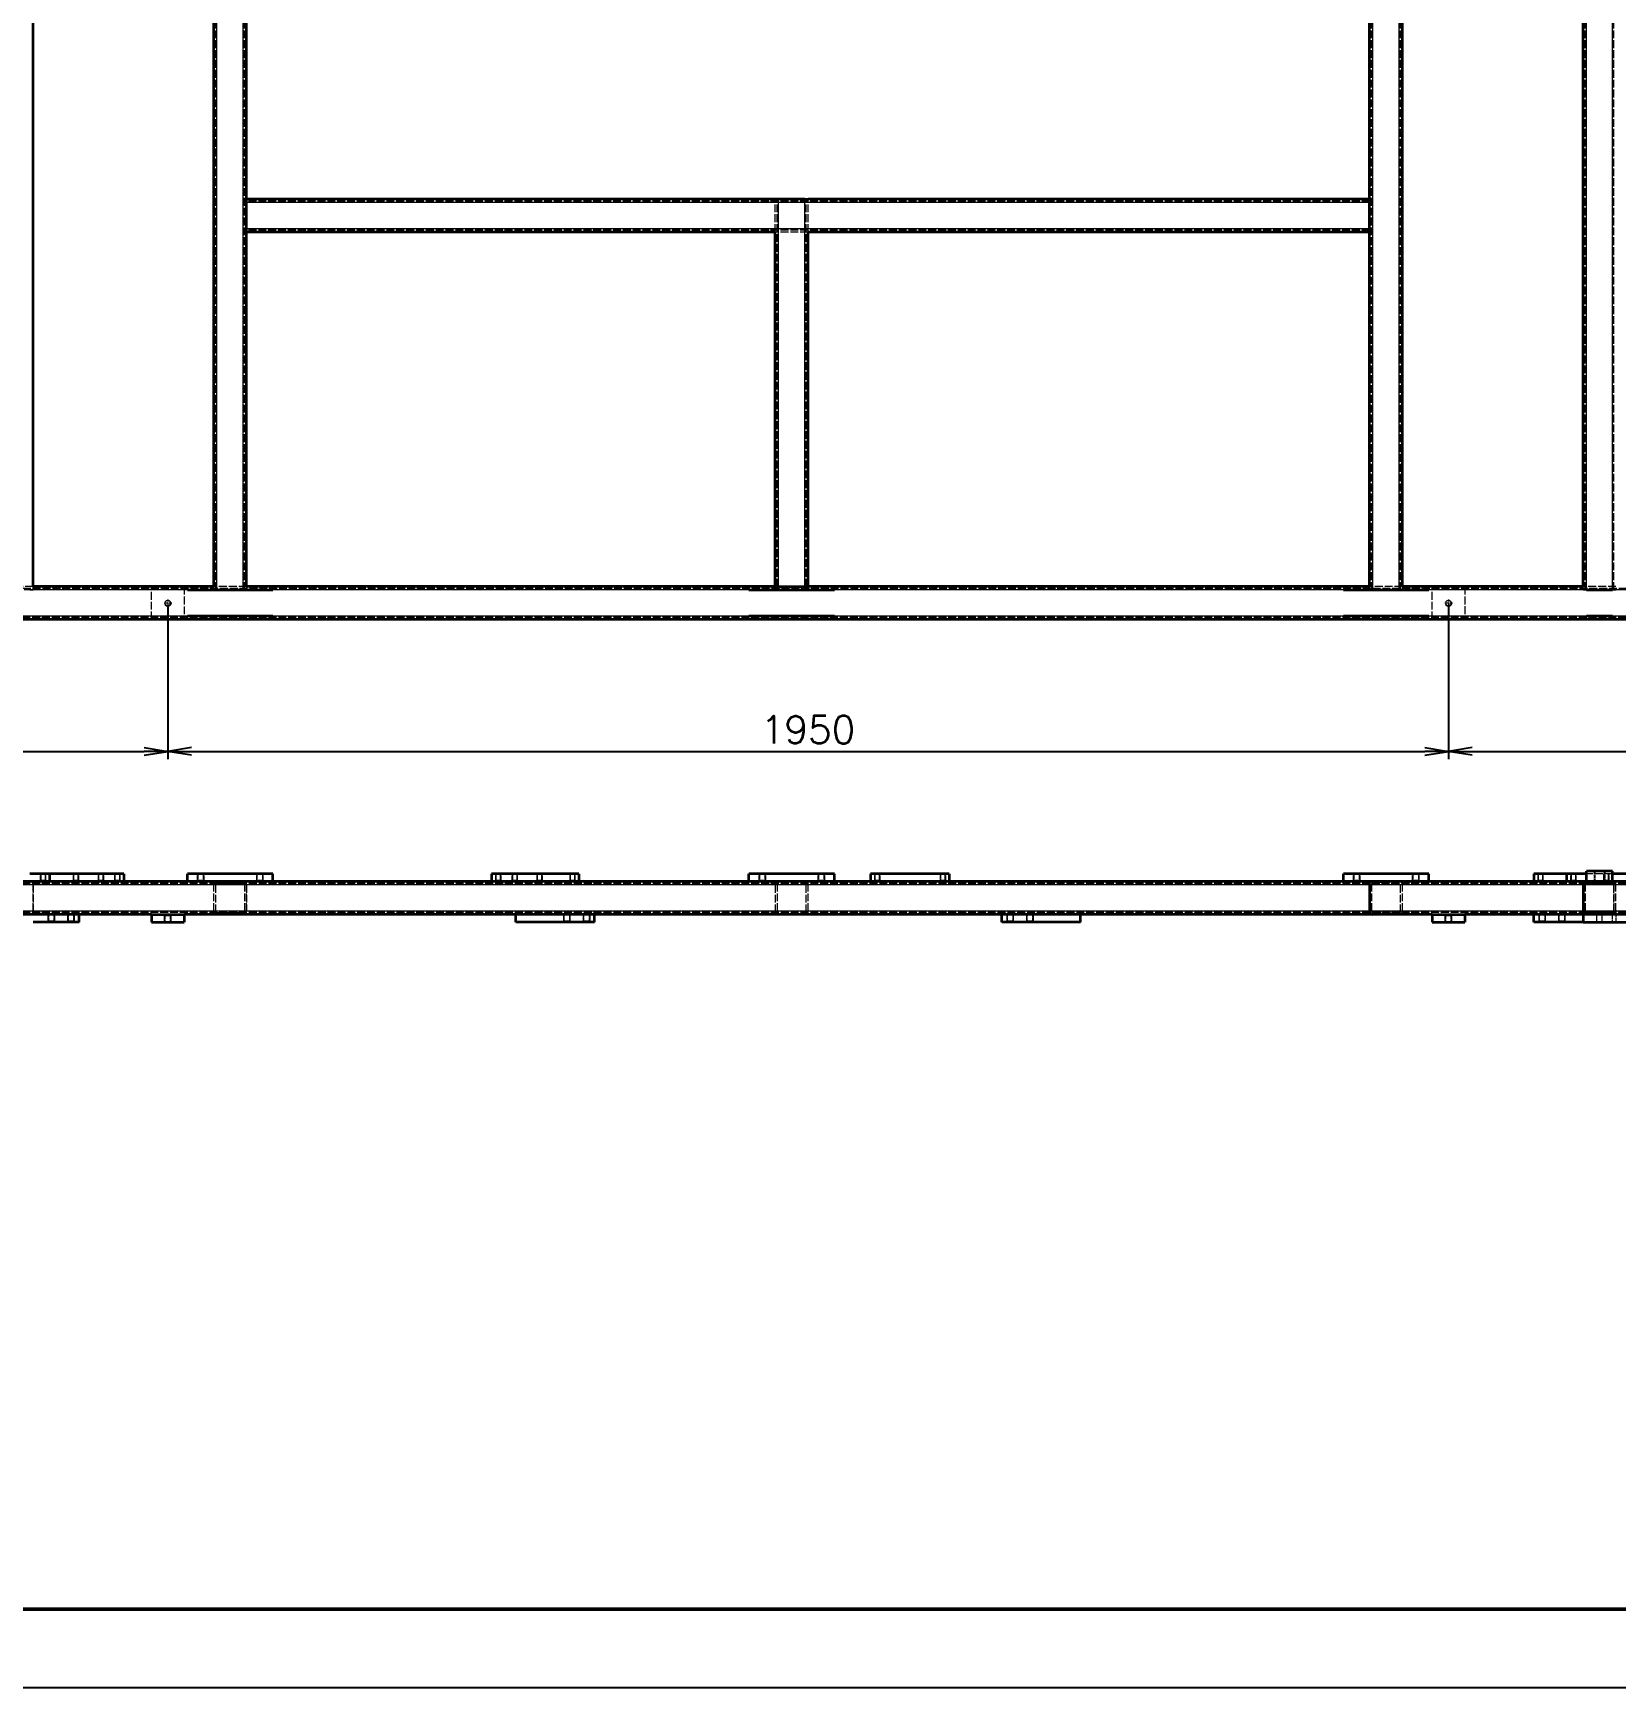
# Model space of a CAD drawing. Header units: millimetres. Extents: x -73083 to 81340, y -6859 to 6812.
# Drawn here: x -22786 to -20376, y -6850 to -4330 of the extents above; entities that cross this region are included whole.
import ezdxf

# ---------------------------------------------------------------- set-up
doc = ezdxf.new("R2010")
doc.units = ezdxf.units.MM
for name, pattern in [('AM_ISO02W050', [7.5, 6, -1.5]), ('AM_ISO08W050', [18, 12, -1.5, 3, -1.5]), ('DASHDOT', [18.5, 12, -3, 0.5, -3]), ('DASHED', [15, 12, -3]), ('DASHSPACE', [30, 12, -18])]:
    doc.linetypes.add(name, pattern=pattern)
doc.layers.add('A3', color=7, linetype='Continuous', plot=False)
for name, color, linetype, lineweight in [('AM_7', 2, 'AM_ISO08W050', 25), ('AM_HID', 1, 'AM_ISO02W050', 25), ('AM_VIS', 7, 'Continuous', 50)]:
    doc.layers.add(name, color=color, linetype=linetype, lineweight=lineweight)
doc.layers.add('word_dim', color=253, linetype='Continuous')
doc.styles.get("Standard").update_dxf_attribs({"font": 'romans.shx', "bigfont": 'bigfont.shx'})
doc.dimstyles.new('STANDARD1-12', dxfattribs={"dimscale": 12, "dimtxt": 3.5, "dimasz": 3, "dimexe": 1, "dimexo": 0, "dimgap": 1, "dimtad": 3, "dimdec": 1, "dimdsep": 46, "dimtxsty": 'Standard', "dimblk1": 'OPEN', "dimblk2": 'OPEN', "dimsah": 1, "dimcen": 0, "dimclrd": 256, "dimclre": 256, "dimclrt": 3, "dimadec": 0, "dimazin": 0, "dimtfac": 1, "dimtdec": 1, "dimtmove": 0, "dimatfit": 3, "dimldrblk": 'OPEN', "dimfxl": 0, "dimtolj": 1, "dimtzin": 0, "dimarcsym": 0})

# ---------------------------------------------------------------- blocks, each defined once
blk = doc.blocks.new('_Open')
at = {"color": 0, "lineweight": -2}
for p, q in [((-1, 0.167), (0, 0)), ((-1, -0.167), (0, 0)), ((0, 0), (-1, 0))]:
    blk.add_line(p, q, dxfattribs=at)
blk = doc.blocks.new('*D974')
at = {"layer": 'DEFPOINTS', "color": 0, "linetype": 'Continuous', "ltscale": 2}
for p in [(-23498.5, -5203.6), (-22580.9, -5203.6), (-22580.9, -5424)]:
    blk.add_point(p, dxfattribs=at)
at = {"layer": 'word_dim', "linetype": 'Continuous', "lineweight": -2, "ltscale": 2}
for p, q in [((-23498.5, -5203.6), (-23498.5, -5436)), ((-22580.9, -5203.6), (-22580.9, -5436)), ((-23462.5, -5424), (-22616.9, -5424))]:
    blk.add_line(p, q, dxfattribs=at)
at = {"layer": 'word_dim', "linetype": 'Continuous', "lineweight": -2, "ltscale": 2, "xscale": 36, "yscale": 36, "zscale": 36, "rotation": 180}
blk.add_blockref('_Open', (-23498.5, -5424), dxfattribs=at)
at = {"layer": 'word_dim', "linetype": 'Continuous', "lineweight": -2, "ltscale": 2, "xscale": 36, "yscale": 36, "zscale": 36}
blk.add_blockref('_Open', (-22580.9, -5424), dxfattribs=at)
at = {"layer": 'word_dim', "color": 3, "linetype": 'Continuous', "ltscale": 2, "insert": (-23039.7, -5391), "char_height": 42, "attachment_point": 5}
blk.add_mtext('\\A1;917.6', dxfattribs=at)
blk = doc.blocks.new('*D975')
at = {"layer": 'DEFPOINTS', "color": 0, "linetype": 'Continuous', "ltscale": 2}
for p in [(-22580.9, -5203.6), (-20631, -5203.6), (-20631, -5424)]:
    blk.add_point(p, dxfattribs=at)
at = {"layer": 'word_dim', "linetype": 'Continuous', "lineweight": -2, "ltscale": 2}
for p, q in [((-22580.9, -5203.6), (-22580.9, -5436)), ((-20631, -5203.6), (-20631, -5436)), ((-22544.9, -5424), (-20667, -5424))]:
    blk.add_line(p, q, dxfattribs=at)
at = {"layer": 'word_dim', "linetype": 'Continuous', "lineweight": -2, "ltscale": 2, "xscale": 36, "yscale": 36, "zscale": 36, "rotation": 180}
blk.add_blockref('_Open', (-22580.9, -5424), dxfattribs=at)
at = {"layer": 'word_dim', "linetype": 'Continuous', "lineweight": -2, "ltscale": 2, "xscale": 36, "yscale": 36, "zscale": 36}
blk.add_blockref('_Open', (-20631, -5424), dxfattribs=at)
at = {"layer": 'word_dim', "color": 3, "linetype": 'Continuous', "ltscale": 2, "insert": (-21606, -5391), "char_height": 42, "attachment_point": 5}
blk.add_mtext('\\A1;1950', dxfattribs=at)
blk = doc.blocks.new('*D976')
at = {"layer": 'DEFPOINTS', "color": 0, "linetype": 'Continuous', "ltscale": 2}
for p in [(-20631, -5203.6), (-19713.5, -5203.6), (-19713.5, -5424)]:
    blk.add_point(p, dxfattribs=at)
at = {"layer": 'word_dim', "linetype": 'Continuous', "lineweight": -2, "ltscale": 2}
for p, q in [((-20631, -5203.6), (-20631, -5436)), ((-19713.5, -5203.6), (-19713.5, -5436)), ((-20595, -5424), (-19749.5, -5424))]:
    blk.add_line(p, q, dxfattribs=at)
at = {"layer": 'word_dim', "linetype": 'Continuous', "lineweight": -2, "ltscale": 2, "xscale": 36, "yscale": 36, "zscale": 36, "rotation": 180}
blk.add_blockref('_Open', (-20631, -5424), dxfattribs=at)
at = {"layer": 'word_dim', "linetype": 'Continuous', "lineweight": -2, "ltscale": 2, "xscale": 36, "yscale": 36, "zscale": 36}
blk.add_blockref('_Open', (-19713.5, -5424), dxfattribs=at)
at = {"layer": 'word_dim', "color": 3, "linetype": 'Continuous', "ltscale": 2, "insert": (-20172.2, -5391), "char_height": 42, "attachment_point": 5}
blk.add_mtext('\\A1;917.5', dxfattribs=at)

msp = doc.modelspace()

# ---------------------------------------------------------------- linework, layer by layer
at = {"layer": 'A3', "linetype": 'Continuous'}
msp.add_lwpolyline([(-24632.76409, -1810.23226), (-17504.76409, -1810.23226), (-17504.76409, -6850.23226), (-24632.76409, -6850.23226)], close=True, dxfattribs=at)
at = {"layer": 'AM_7', "linetype": 'DASHDOT', "lineweight": 13, "ltscale": 0.27222}
msp.add_line((-22575.50138, -5198.17411), (-22586.39017, -5198.17411), dxfattribs=at)
at = {"layer": 'AM_7', "linetype": 'DASHDOT', "lineweight": 13, "ltscale": 0.272223}
for p, q in [((-22580.94571, -5192.72953), (-22580.94571, -5203.61845)), ((-20625.51749, -5198.16068), (-20636.40641, -5198.16068))]:
    msp.add_line(p, q, dxfattribs=at)
at = {"layer": 'AM_7', "linetype": 'DASHDOT', "lineweight": 13, "ltscale": 0.272217}
msp.add_line((-20630.96195, -5192.71635), (-20630.96195, -5203.60502), dxfattribs=at)
at = {"layer": 'AM_HID', "linetype": 'DASHED', "lineweight": 13}
for p, q in [((-20380.97123, -5178.18046), (-20380.97855, -2563.18046)), ((-20378.97098, -5178.18046), (-20378.97831, -2561.18046)), ((-22507.97147, -5178.18632), (-22507.97867, -2608.18644)), ((-22505.97172, -5178.18632), (-22505.97904, -2608.18644)), ((-22465.97172, -5178.18632), (-22465.97904, -2608.18632)), ((-22463.97147, -5178.18632), (-22463.97867, -2608.18632)), ((-20747.95524, -5178.18143), (-20747.96244, -2608.18143)), ((-20745.95585, -5178.18143), (-20745.96305, -2608.18143)), ((-20705.95585, -5178.18143), (-20705.96305, -2608.18131)), ((-20703.95524, -5178.18143), (-20703.96244, -2608.18131)), ((-20422.97098, -5178.18046), (-20422.97819, -2605.18058)), ((-20420.97123, -5178.18046), (-20420.97843, -2603.18058)), ((-20750.965, -4586.17325), (-22460.965, -4586.18241)), ((-21605.9661, -4583.17777), (-21655.9661, -4583.17814)), ((-21655.96573, -4633.17814), (-21655.9661, -4583.17814)), ((-21652.96134, -5173.17728), (-21652.9661, -4583.17802)), ((-21650.96158, -5173.17728), (-21650.96641, -4583.17802)), ((-21610.96158, -5173.17704), (-21610.96641, -4583.17789)), ((-21608.96134, -5173.17704), (-21608.9661, -4583.17777)), ((-21605.96573, -4633.17777), (-21605.9661, -4583.17777)), ((-20750.96525, -4588.17325), (-22460.96525, -4588.18253)), ((-20750.96512, -4628.17325), (-22460.96512, -4628.18253)), ((-20750.96476, -4630.17325), (-22460.96476, -4630.18241)), ((-21605.96573, -4633.17777), (-21655.96573, -4633.17814)), ((-19652.47184, -5178.16093), (-23559.46329, -5178.19291)), ((-19654.47135, -5176.16093), (-23557.46305, -5176.19291)), ((-22785.97147, -5173.18656), (-22835.97147, -5173.18705)), ((-22605.94559, -5223.17411), (-22605.94596, -5173.1851)), ((-22555.94596, -5173.18461), (-22555.94559, -5223.17386)), ((-22420.97111, -5178.18363), (-22550.97111, -5178.18461)), ((-22460.97159, -5173.18387), (-22510.97147, -5173.18436)), ((-22465.97147, -5178.18632), (-22505.97147, -5178.18632)), ((-21565.97117, -5178.17655), (-21695.97117, -5178.17777)), ((-21605.96134, -5173.17704), (-21655.96134, -5173.17728)), ((-20660.97111, -5178.16923), (-20790.97111, -5178.1702)), ((-20700.95524, -5173.16947), (-20750.95524, -5173.16996)), ((-20745.95524, -5178.18143), (-20705.95524, -5178.18143)), ((-20655.96183, -5223.16093), (-20655.96207, -5173.16093)), ((-20605.96207, -5173.16044), (-20605.96183, -5223.16044)), ((-20375.97098, -5173.16678), (-20425.97098, -5173.16727)), ((-20420.97086, -5178.18046), (-20380.97086, -5178.18046)), ((-19610.47111, -5220.16068), (-23601.46256, -5220.19315)), ((-19612.47135, -5218.16068), (-23599.4628, -5218.19315)), ((-22605.94559, -5223.17411), (-22555.94559, -5223.17386)), ((-20380.97049, -5218.16703), (-20420.97049, -5218.16727)), ((-20380.97184, -5610.32682), (-20420.98551, -5610.32657)), ((-19610.47111, -5625.33134), (-23601.46256, -5625.3079)), ((-19657.47159, -5627.33109), (-23554.46305, -5627.30826)), ((-20375.97867, -5627.32657), (-22835.97892, -5627.31217)), ((-22785.9788, -5627.31241), (-22785.97892, -5667.31241)), ((-20425.97855, -5627.32621), (-22785.9788, -5627.31241)), ((-22510.97489, -5627.31376), (-22785.97489, -5627.31205)), ((-22510.97452, -5627.31376), (-22785.97452, -5627.31205)), ((-22785.97147, -5627.31229), (-22785.97172, -5667.31229)), ((-22510.96769, -5627.31364), (-22785.96769, -5627.31205)), ((-22785.96756, -5667.31205), (-22785.96732, -5627.31205)), ((-22510.96732, -5627.31364), (-22785.96732, -5627.31205)), ((-22510.97172, -5667.314), (-22510.97147, -5627.314)), ((-22510.96756, -5667.31364), (-22510.96732, -5627.31364)), ((-22507.97172, -5669.314), (-22507.97147, -5625.314)), ((-22463.97147, -5625.31425), (-22507.97147, -5625.314)), ((-22463.97147, -5625.31425), (-22463.97172, -5669.31425)), ((-20750.9744, -5627.32401), (-22460.9744, -5627.314)), ((-20750.97403, -5627.32401), (-22460.97403, -5627.314)), ((-22460.97147, -5627.31425), (-22460.97172, -5667.31425)), ((-20750.97074, -5627.32389), (-22460.97074, -5627.31376)), ((-20750.97049, -5627.32377), (-22460.97049, -5627.31376)), ((-20750.965, -5627.32413), (-22460.965, -5627.31412)), ((-22460.965, -5667.31412), (-22460.96476, -5627.31412)), ((-20750.96476, -5627.32413), (-22460.96476, -5627.31412)), ((-21655.96134, -5627.32096), (-21655.96158, -5667.32096)), ((-21652.96134, -5625.32096), (-21652.96158, -5669.32096)), ((-21608.96158, -5669.3212), (-21608.96134, -5625.3212)), ((-21605.96158, -5667.3212), (-21605.96134, -5627.3212)), ((-20750.965, -5667.32413), (-20750.96476, -5627.32413)), ((-20747.95524, -5625.32462), (-20747.95585, -5669.32462)), ((-20747.95524, -5625.32462), (-20703.95524, -5625.32523)), ((-20731.91617, -5622.32487), (-20705.95524, -5622.32511)), ((-20703.95585, -5669.32523), (-20703.95524, -5625.32523)), ((-20700.97648, -5667.32438), (-20700.97623, -5627.32438)), ((-20425.97635, -5627.32596), (-20700.97635, -5627.32438)), ((-20425.97623, -5627.32596), (-20700.97623, -5627.32438)), ((-20700.95865, -5667.32242), (-20700.95804, -5627.32242)), ((-20425.95841, -5627.32609), (-20700.95841, -5627.32242)), ((-20425.95804, -5627.32609), (-20700.95804, -5627.32242)), ((-20700.95585, -5667.32523), (-20700.95524, -5627.32523)), ((-20425.97855, -5627.32621), (-20425.9788, -5667.32621)), ((-20425.97648, -5667.32596), (-20425.97623, -5627.32596)), ((-20425.95865, -5667.32609), (-20425.95804, -5627.32609)), ((-20422.97855, -5625.32621), (-20422.9788, -5669.32621)), ((-20422.97098, -5625.32645), (-20422.97123, -5669.32645)), ((-20422.97098, -5625.32645), (-20378.97098, -5625.3267)), ((-20378.97867, -5625.32645), (-20378.97892, -5669.32645)), ((-20378.97123, -5669.3267), (-20378.97098, -5625.3267)), ((-20375.97892, -5667.32657), (-20375.97867, -5627.32657)), ((-19610.47135, -5669.33134), (-23601.4628, -5669.3079)), ((-19657.47184, -5667.33109), (-23554.46329, -5667.30826)), ((-20375.97892, -5667.32657), (-22835.97916, -5667.31217)), ((-20425.9788, -5667.32621), (-22785.97892, -5667.31241)), ((-22510.97513, -5667.31376), (-22785.97513, -5667.31205)), ((-22510.97477, -5667.31376), (-22785.97477, -5667.31205)), ((-22510.96793, -5667.31364), (-22785.96793, -5667.31205)), ((-22510.96756, -5667.31364), (-22785.96756, -5667.31205)), ((-22507.97172, -5669.314), (-22463.97172, -5669.31425)), ((-20750.97465, -5667.32401), (-22460.97465, -5667.314)), ((-20750.97428, -5667.32401), (-22460.97428, -5667.314)), ((-20750.97098, -5667.32389), (-22460.97098, -5667.31376)), ((-20750.97074, -5667.32377), (-22460.97074, -5667.31376)), ((-20750.96525, -5667.32413), (-22460.96525, -5667.31412)), ((-20750.965, -5667.32413), (-22460.965, -5667.31412)), ((-20703.95585, -5669.32523), (-20747.95585, -5669.32462)), ((-20425.9766, -5667.32596), (-20700.9766, -5667.32438)), ((-20425.97648, -5667.32596), (-20700.97648, -5667.32438)), ((-20425.9589, -5667.32609), (-20700.9589, -5667.32242)), ((-20425.95865, -5667.32609), (-20700.95865, -5667.32242)), ((-20378.97123, -5669.3267), (-20422.97123, -5669.32645)), ((-22555.94559, -5672.31412), (-22605.94559, -5672.31376)), ((-22505.97172, -5672.314), (-22465.97172, -5672.31425)), ((-20605.96183, -5672.32548), (-20655.96183, -5672.32523)), ((-20381.01175, -5672.31595), (-20501.01175, -5672.3162)), ((-20381.01175, -5684.31595), (-20426.00516, -5684.31608))]:
    msp.add_line(p, q, dxfattribs=at)
at = {"layer": 'AM_HID', "linetype": 'DASHED', "lineweight": 13, "ltscale": 0.125}
for p, q in [((-22790.97147, -5178.18729), (-22785.97147, -5178.18729)), ((-22510.97147, -5178.18656), (-22505.97147, -5178.18632)), ((-22465.97147, -5178.18632), (-22460.97147, -5178.18632)), ((-20750.95524, -5178.18143), (-20745.95524, -5178.18143)), ((-20705.95524, -5178.18143), (-20700.95524, -5178.18143)), ((-22785.96744, -5627.31205), (-22785.96732, -5622.31205)), ((-22460.96476, -5627.31412), (-22460.96476, -5622.31412)), ((-20750.96476, -5627.32413), (-20750.96476, -5622.32413)), ((-20700.97623, -5627.32438), (-20700.97623, -5622.32438)), ((-20425.97623, -5627.32596), (-20425.97623, -5622.32596)), ((-20425.95817, -5627.32609), (-20425.95804, -5622.32609)), ((-22785.96769, -5672.31205), (-22785.96769, -5667.31205)), ((-22510.96769, -5672.31364), (-22510.96769, -5667.31364)), ((-22460.96512, -5672.31412), (-22460.965, -5667.31412)), ((-20750.96512, -5672.32413), (-20750.965, -5667.32413)), ((-20700.97648, -5672.32438), (-20700.97648, -5667.32438)), ((-20700.95865, -5672.32242), (-20700.95865, -5667.32242)), ((-20425.97648, -5672.32596), (-20425.97648, -5667.32596)), ((-20425.95865, -5672.32609), (-20425.95865, -5667.32609))]:
    msp.add_line(p, q, dxfattribs=at)
at = {"layer": 'AM_HID', "linetype": 'DASHED', "lineweight": 13, "ltscale": 0.125018}
msp.add_line((-22785.97147, -5178.18729), (-22785.97147, -5173.18656), dxfattribs=at)
at = {"layer": 'AM_HID', "linetype": 'DASHED', "lineweight": 13, "ltscale": 0.125055}
msp.add_line((-22510.97147, -5178.18656), (-22510.97147, -5173.18436), dxfattribs=at)
at = {"layer": 'AM_HID', "linetype": 'DASHED', "lineweight": 13, "ltscale": 0.000408936}
for p, q in [((-22505.97147, -5178.18632), (-22505.97147, -5178.16996)), ((-22465.97147, -5178.18632), (-22465.97147, -5178.16996)), ((-20745.95524, -5178.18143), (-20745.95524, -5178.16508))]:
    msp.add_line(p, q, dxfattribs=at)
at = {"layer": 'AM_HID', "linetype": 'DASHED', "lineweight": 13, "ltscale": 0.125061}
msp.add_line((-22460.97147, -5178.18632), (-22460.97147, -5173.18387), dxfattribs=at)
at = {"layer": 'AM_HID', "linetype": 'DASHED', "lineweight": 13, "ltscale": 0.125287}
msp.add_line((-20750.95524, -5178.18143), (-20750.95524, -5173.16996), dxfattribs=at)
at = {"layer": 'AM_HID', "linetype": 'DASHED', "lineweight": 13, "ltscale": 0.000415039}
msp.add_line((-20705.95524, -5178.18143), (-20705.95524, -5178.16483), dxfattribs=at)
at = {"layer": 'AM_HID', "linetype": 'DASHED', "lineweight": 13, "ltscale": 0.125299}
msp.add_line((-20700.95524, -5178.18143), (-20700.95524, -5173.16947), dxfattribs=at)
at = {"layer": 'AM_HID', "linetype": 'DASHED', "lineweight": 13, "ltscale": 0.12533}
msp.add_line((-20425.97098, -5178.18046), (-20425.97098, -5173.16727), dxfattribs=at)
at = {"layer": 'AM_HID', "linetype": 'DASHED', "lineweight": 13, "ltscale": 0.125003}
msp.add_line((-20425.97098, -5178.18046), (-20420.97086, -5178.18046), dxfattribs=at)
at = {"layer": 'AM_HID', "linetype": 'DASHED', "lineweight": 13, "ltscale": 0.000335693}
msp.add_line((-20380.97086, -5178.18046), (-20380.97086, -5178.16703), dxfattribs=at)
at = {"layer": 'AM_HID', "linetype": 'DASHED', "lineweight": 13, "ltscale": 0.124997}
for p, q in [((-20380.97086, -5178.18046), (-20375.97098, -5178.18046)), ((-22510.96744, -5627.31364), (-22510.96732, -5622.31376))]:
    msp.add_line(p, q, dxfattribs=at)
at = {"layer": 'AM_HID', "linetype": 'DASHED', "lineweight": 13, "ltscale": 0.25}
for p, q in [((-22774.97672, -5610.31278), (-22774.97672, -5620.31278)), ((-22774.97648, -5610.31278), (-22774.97648, -5620.31278)), ((-22766.97672, -5610.31278), (-22766.97672, -5620.31278)), ((-22766.97648, -5610.31278), (-22766.97648, -5620.31278)), ((-22724.95841, -5610.31303), (-22724.95853, -5620.31303)), ((-22724.95853, -5610.31303), (-22724.95853, -5620.31303)), ((-22716.95841, -5610.31303), (-22716.95853, -5620.31303)), ((-22716.95853, -5610.31303), (-22716.95853, -5620.31303)), ((-22686.95841, -5610.31327), (-22686.95853, -5620.31327)), ((-22686.95853, -5610.31327), (-22686.95853, -5620.31327)), ((-22678.95841, -5610.31327), (-22678.95853, -5620.31327)), ((-22678.95853, -5610.31327), (-22678.95853, -5620.31327)), ((-22661.95841, -5610.31339), (-22661.95853, -5620.31339)), ((-22661.95853, -5610.31339), (-22661.95853, -5620.31339)), ((-22653.95841, -5610.31339), (-22653.95853, -5620.31339)), ((-22653.95853, -5610.31339), (-22653.95853, -5620.31339)), ((-22535.97111, -5610.29325), (-22535.97111, -5620.29325)), ((-22525.97111, -5610.29325), (-22525.97111, -5620.29325)), ((-22445.97111, -5610.29374), (-22445.97111, -5620.29374)), ((-22435.97111, -5610.29386), (-22435.97111, -5620.29386)), ((-22081.95951, -5610.31681), (-22081.95963, -5620.31681)), ((-22081.95939, -5610.31681), (-22081.95951, -5620.31681)), ((-22073.95951, -5610.31681), (-22073.95963, -5620.31681)), ((-22073.95939, -5610.31681), (-22073.95951, -5620.31681)), ((-22056.95951, -5610.31693), (-22056.95963, -5620.31693)), ((-22056.95939, -5610.31693), (-22056.95951, -5620.31693)), ((-22048.95951, -5610.31705), (-22048.95963, -5620.31705)), ((-22048.95939, -5610.31705), (-22048.95951, -5620.31705)), ((-22018.95951, -5610.31718), (-22018.95963, -5620.31718)), ((-22018.95939, -5610.31718), (-22018.95951, -5620.31718)), ((-22010.95951, -5610.31718), (-22010.95963, -5620.31718)), ((-22010.95939, -5610.31718), (-22010.95951, -5620.31718)), ((-21968.95951, -5610.31742), (-21968.95963, -5620.31742)), ((-21968.95939, -5610.31742), (-21968.95951, -5620.31742)), ((-21960.95951, -5610.31754), (-21960.95963, -5620.31754)), ((-21960.95939, -5610.31754), (-21960.95951, -5620.31754)), ((-21680.97111, -5610.29825), (-21680.97117, -5620.29825)), ((-21670.97111, -5610.29825), (-21670.97117, -5620.29825)), ((-21590.97111, -5610.29874), (-21590.97117, -5620.29874)), ((-21580.97111, -5610.29886), (-21580.97117, -5620.29886)), ((-21504.97819, -5610.32023), (-21504.97825, -5620.32023)), ((-21504.97806, -5610.32023), (-21504.97812, -5620.32023)), ((-21496.97819, -5610.32023), (-21496.97825, -5620.32023)), ((-21496.97806, -5610.32023), (-21496.97812, -5620.32023)), ((-21404.97819, -5610.32084), (-21404.97825, -5620.32084)), ((-21404.97806, -5610.32084), (-21404.97812, -5620.32084)), ((-21396.97819, -5610.32084), (-21396.97825, -5620.32084)), ((-21396.97806, -5610.32084), (-21396.97812, -5620.32084)), ((-20775.97111, -5610.3035), (-20775.97111, -5620.3035)), ((-20765.97111, -5610.30363), (-20765.97111, -5620.30363)), ((-20685.97111, -5610.30411), (-20685.97111, -5620.30411)), ((-20675.97111, -5610.30411), (-20675.97111, -5620.30411)), ((-20494.97806, -5610.32609), (-20494.97819, -5620.32609)), ((-20494.97819, -5610.32609), (-20494.97819, -5620.32609)), ((-20486.97806, -5610.32621), (-20486.97819, -5620.32621)), ((-20486.97819, -5610.32621), (-20486.97819, -5620.32621)), ((-20444.97623, -5610.32645), (-20444.97623, -5620.32645)), ((-20444.97611, -5610.32645), (-20444.97611, -5620.32645)), ((-20436.97623, -5610.32645), (-20436.97623, -5620.32645)), ((-20436.97611, -5610.32645), (-20436.97611, -5620.32645)), ((-20394.97806, -5610.3267), (-20394.97819, -5620.3267)), ((-20394.97819, -5610.3267), (-20394.97819, -5620.3267)), ((-20386.97806, -5610.32682), (-20386.97819, -5620.32682)), ((-20386.97819, -5610.32682), (-20386.97819, -5620.32682)), ((-22763.46537, -5672.31254), (-22763.46537, -5682.31254)), ((-22753.46537, -5672.31266), (-22753.46537, -5682.31266)), ((-22733.46537, -5672.31266), (-22733.46537, -5682.31266)), ((-22723.46537, -5672.31278), (-22723.46537, -5682.31278)), ((-22585.94584, -5684.29252), (-22585.94571, -5674.29252)), ((-22575.94584, -5684.29252), (-22575.94571, -5674.29252)), ((-21978.512, -5672.31779), (-21978.512, -5682.31779)), ((-21968.512, -5672.31779), (-21968.512, -5682.31779)), ((-21948.512, -5672.31779), (-21948.512, -5682.31779)), ((-21938.512, -5672.31779), (-21938.512, -5682.31779)), ((-21303.51188, -5672.31718), (-21303.51188, -5682.31718)), ((-21293.51188, -5672.31705), (-21293.51188, -5682.31705)), ((-21273.51188, -5672.31705), (-21273.51188, -5682.31705)), ((-21263.51188, -5672.31705), (-21263.51188, -5682.31705)), ((-20635.96195, -5684.28422), (-20635.96195, -5674.28422)), ((-20625.96195, -5684.28422), (-20625.96195, -5674.28422)), ((-20493.51188, -5672.3162), (-20493.51188, -5682.3162)), ((-20483.51188, -5672.3162), (-20483.51188, -5682.3162)), ((-20463.51188, -5672.31608), (-20463.51188, -5682.31608)), ((-20453.51188, -5672.31608), (-20453.51188, -5682.31608))]:
    msp.add_line(p, q, dxfattribs=at)
at = {"layer": 'AM_HID', "linetype": 'DASHED', "lineweight": 13, "ltscale": 0.3}
for p, q in [((-22774.30021, -5610.31278), (-22774.30033, -5622.31278)), ((-22774.29996, -5610.31278), (-22774.29996, -5622.31278)), ((-22767.65323, -5610.31278), (-22767.65323, -5622.31278)), ((-22767.65287, -5610.31278), (-22767.65299, -5622.31278)), ((-22724.28202, -5610.31303), (-22724.28214, -5622.31303)), ((-22724.2819, -5610.31303), (-22724.28202, -5622.31303)), ((-22717.63505, -5610.31303), (-22717.63505, -5622.31303)), ((-22717.63492, -5610.31303), (-22717.63505, -5622.31303)), ((-22686.28202, -5610.31327), (-22686.28214, -5622.31327)), ((-22686.2819, -5610.31327), (-22686.28202, -5622.31327)), ((-22679.63505, -5610.31327), (-22679.63505, -5622.31327)), ((-22679.63492, -5610.31327), (-22679.63505, -5622.31327)), ((-22661.28202, -5610.31339), (-22661.28214, -5622.31339)), ((-22661.2819, -5610.31339), (-22661.28202, -5622.31339)), ((-22654.63492, -5610.31339), (-22654.63505, -5622.31339)), ((-22654.63505, -5610.31339), (-22654.63505, -5622.31339)), ((-22535.15909, -5610.29325), (-22535.15922, -5622.29325)), ((-22526.78312, -5610.29325), (-22526.78312, -5622.29325)), ((-22445.15909, -5610.29374), (-22445.15922, -5622.29374)), ((-22436.78312, -5610.29386), (-22436.78312, -5622.29386)), ((-22081.28299, -5610.31681), (-22081.28312, -5622.31681)), ((-22081.28287, -5610.31681), (-22081.28299, -5622.31681)), ((-22074.63602, -5610.31681), (-22074.63614, -5622.31681)), ((-22074.6359, -5610.31681), (-22074.63602, -5622.31681)), ((-22056.28299, -5610.31693), (-22056.28312, -5622.31693)), ((-22056.28287, -5610.31693), (-22056.28299, -5622.31693)), ((-22049.63602, -5610.31705), (-22049.63614, -5622.31705)), ((-22049.6359, -5610.31705), (-22049.63602, -5622.31705)), ((-22018.28299, -5610.31718), (-22018.28312, -5622.31718)), ((-22018.28287, -5610.31718), (-22018.28299, -5622.31718)), ((-22011.63602, -5610.31718), (-22011.63614, -5622.31718)), ((-22011.6359, -5610.31718), (-22011.63602, -5622.31718)), ((-21968.28299, -5610.31742), (-21968.28312, -5622.31742)), ((-21968.28287, -5610.31742), (-21968.28299, -5622.31742)), ((-21961.63602, -5610.31754), (-21961.63614, -5622.31754)), ((-21961.6359, -5610.31754), (-21961.63602, -5622.31754)), ((-21680.15909, -5610.29825), (-21680.15915, -5622.29825)), ((-21671.78312, -5610.29825), (-21671.78318, -5622.29825)), ((-21590.15909, -5610.29874), (-21590.15915, -5622.29874)), ((-21581.78312, -5610.29886), (-21581.78318, -5622.29886)), ((-21504.30167, -5610.32023), (-21504.30173, -5622.32023)), ((-21504.30155, -5610.32023), (-21504.30161, -5622.32023)), ((-21497.6547, -5610.32023), (-21497.65476, -5622.32023)), ((-21497.65458, -5610.32023), (-21497.65464, -5622.32023)), ((-21404.30167, -5610.32084), (-21404.30173, -5622.32084)), ((-21404.30155, -5610.32084), (-21404.30161, -5622.32084)), ((-21397.6547, -5610.32084), (-21397.65476, -5622.32084)), ((-21397.65458, -5610.32084), (-21397.65464, -5622.32084)), ((-20775.15909, -5610.30363), (-20775.15922, -5622.30363)), ((-20766.78312, -5610.30363), (-20766.78312, -5622.30363)), ((-20685.15909, -5610.30411), (-20685.15922, -5622.30411)), ((-20676.78312, -5610.30411), (-20676.78312, -5622.30411)), ((-20494.30167, -5610.32609), (-20494.30179, -5622.32609)), ((-20494.30155, -5610.32609), (-20494.30167, -5622.32609)), ((-20487.65458, -5610.32621), (-20487.6547, -5622.32621)), ((-20487.6547, -5610.32621), (-20487.6547, -5622.32621)), ((-20444.2996, -5610.32645), (-20444.29972, -5622.32645)), ((-20444.29972, -5610.32645), (-20444.29972, -5622.32645)), ((-20437.65275, -5610.32645), (-20437.65275, -5622.32645)), ((-20437.65262, -5610.32645), (-20437.65262, -5622.32645)), ((-20394.30167, -5610.3267), (-20394.30179, -5622.3267)), ((-20394.30155, -5610.3267), (-20394.30167, -5622.3267)), ((-20387.6547, -5610.32682), (-20387.6547, -5622.32682)), ((-20387.65458, -5610.32682), (-20387.6547, -5622.32682)), ((-22762.65336, -5672.31254), (-22762.65336, -5684.31254)), ((-22754.27738, -5672.31254), (-22754.27738, -5684.31254)), ((-22732.65336, -5672.31278), (-22732.65336, -5684.31278)), ((-22724.27738, -5672.31278), (-22724.27738, -5684.31278)), ((-22585.13382, -5684.29252), (-22585.1337, -5672.29252)), ((-22576.75785, -5684.29252), (-22576.75773, -5672.29252)), ((-21977.69999, -5672.31779), (-21977.69999, -5684.31779)), ((-21969.32401, -5672.31779), (-21969.32401, -5684.31779)), ((-21947.69999, -5672.31779), (-21947.69999, -5684.31779)), ((-21939.32401, -5672.31779), (-21939.32401, -5684.31779)), ((-21302.69986, -5672.31705), (-21302.69986, -5684.31705)), ((-21294.32389, -5672.31705), (-21294.32389, -5684.31705)), ((-21272.69986, -5672.31705), (-21272.69986, -5684.31705)), ((-21264.32389, -5672.31705), (-21264.32389, -5684.31705)), ((-20635.14994, -5684.28422), (-20635.14994, -5672.28422)), ((-20626.77384, -5684.28422), (-20626.77396, -5672.28422)), ((-20492.69986, -5672.3162), (-20492.69986, -5684.3162)), ((-20484.32389, -5672.3162), (-20484.32389, -5684.3162)), ((-20462.69986, -5672.31608), (-20462.69986, -5684.31608)), ((-20454.32389, -5672.31608), (-20454.32389, -5684.31608)), ((-20405.19242, -5684.3267), (-20405.1923, -5672.3267)), ((-20405.19242, -5684.3267), (-20405.1923, -5672.3267)), ((-20396.81644, -5684.32682), (-20396.81632, -5672.32682)), ((-20396.81632, -5684.32682), (-20396.81632, -5672.32682)), ((-20381.01175, -5684.31595), (-20381.01175, -5672.31595)), ((-20376.00455, -5672.32694), (-20376.00455, -5684.32694))]:
    msp.add_line(p, q, dxfattribs=at)
at = {"layer": 'AM_HID', "linetype": 'DASHED', "lineweight": 13, "ltscale": 0.4}
for p, q in [((-20408.98551, -5606.30741), (-20408.98563, -5622.30741)), ((-20408.97062, -5606.30741), (-20408.97074, -5622.30741)), ((-20407.90299, -5606.30741), (-20407.90311, -5622.30741)), ((-20407.8881, -5606.30741), (-20407.88822, -5622.30741)), ((-20394.06803, -5606.30741), (-20394.06815, -5622.30741)), ((-20394.05314, -5606.30753), (-20394.05326, -5622.30753)), ((-20392.98551, -5606.30741), (-20392.98563, -5622.30741)), ((-20392.97062, -5606.30753), (-20392.97074, -5622.30753)), ((-20380.98551, -5622.30753), (-20380.98539, -5606.30753))]:
    msp.add_line(p, q, dxfattribs=at)
at = {"layer": 'AM_HID', "linetype": 'DASHED', "lineweight": 13, "ltscale": 0.033824}
for p, q in [((-22774.30033, -5621.48453), (-22774.97672, -5620.31278)), ((-22724.28214, -5621.48478), (-22724.95853, -5620.31303)), ((-22686.28214, -5621.48502), (-22686.95853, -5620.31327)), ((-22661.28214, -5621.48514), (-22661.95853, -5620.31339)), ((-20494.30179, -5621.49784), (-20494.97819, -5620.32609)), ((-20444.29972, -5621.49821), (-20444.97611, -5620.32645)), ((-20394.30179, -5621.49845), (-20394.97819, -5620.3267))]:
    msp.add_line(p, q, dxfattribs=at)
at = {"layer": 'AM_HID', "linetype": 'DASHED', "lineweight": 13, "ltscale": 0.187759}
for p, q in [((-22774.97648, -5620.31278), (-22767.4661, -5620.31278)), ((-22774.48685, -5620.31278), (-22766.97648, -5620.31278)), ((-22724.95853, -5620.31303), (-22717.44816, -5620.31303)), ((-22686.95853, -5620.31327), (-22679.44816, -5620.31327)), ((-22661.95853, -5620.31339), (-22654.44816, -5620.31339)), ((-22081.95951, -5620.31681), (-22074.44913, -5620.31681)), ((-22056.95951, -5620.31693), (-22049.44913, -5620.31705)), ((-22018.95951, -5620.31718), (-22011.44913, -5620.31718)), ((-21968.95951, -5620.31742), (-21961.44913, -5620.31754)), ((-20494.97819, -5620.32609), (-20487.46781, -5620.32621)), ((-20444.97611, -5620.32645), (-20437.46573, -5620.32645)), ((-20444.48649, -5620.32645), (-20436.97611, -5620.32645)), ((-20394.97819, -5620.3267), (-20387.46781, -5620.32682))]:
    msp.add_line(p, q, dxfattribs=at)
at = {"layer": 'AM_HID', "linetype": 'DASHED', "lineweight": 13, "ltscale": 0.033826}
for p, q in [((-22774.29996, -5621.48453), (-22774.97648, -5620.31278)), ((-22767.65323, -5621.48453), (-22766.97672, -5620.31278)), ((-22767.65299, -5621.48453), (-22766.97648, -5620.31278)), ((-22724.28202, -5621.48478), (-22724.95853, -5620.31303)), ((-22717.63505, -5621.48478), (-22716.95853, -5620.31303)), ((-22717.63505, -5621.48478), (-22716.95853, -5620.31303)), ((-22686.28202, -5621.48502), (-22686.95853, -5620.31327)), ((-22679.63505, -5621.48502), (-22678.95853, -5620.31327)), ((-22679.63505, -5621.48502), (-22678.95853, -5620.31327)), ((-22661.28202, -5621.48514), (-22661.95853, -5620.31339)), ((-22654.63505, -5621.48514), (-22653.95853, -5620.31339)), ((-22654.63505, -5621.48514), (-22653.95853, -5620.31339)), ((-22081.28312, -5621.48856), (-22081.95963, -5620.31681)), ((-22081.28299, -5621.48856), (-22081.95951, -5620.31681)), ((-22074.63614, -5621.48856), (-22073.95963, -5620.31681)), ((-22074.63602, -5621.48856), (-22073.95951, -5620.31681)), ((-22056.28312, -5621.48868), (-22056.95963, -5620.31693)), ((-22056.28299, -5621.48868), (-22056.95951, -5620.31693)), ((-22018.28312, -5621.48893), (-22018.95963, -5620.31718)), ((-22018.28299, -5621.48893), (-22018.95951, -5620.31718)), ((-22011.63614, -5621.48893), (-22010.95963, -5620.31718)), ((-22011.63602, -5621.48893), (-22010.95951, -5620.31718)), ((-21968.28312, -5621.48917), (-21968.95963, -5620.31742)), ((-21968.28299, -5621.48917), (-21968.95951, -5620.31742)), ((-21961.63614, -5621.48929), (-21960.95963, -5620.31754)), ((-21961.63602, -5621.48929), (-21960.95951, -5620.31754)), ((-21504.30173, -5621.49198), (-21504.97825, -5620.32023)), ((-21504.30161, -5621.49198), (-21504.97812, -5620.32023)), ((-21497.65476, -5621.49198), (-21496.97825, -5620.32023)), ((-21497.65464, -5621.49198), (-21496.97812, -5620.32023)), ((-21397.65476, -5621.49259), (-21396.97825, -5620.32084)), ((-21397.65464, -5621.49259), (-21396.97812, -5620.32084)), ((-20494.30167, -5621.49784), (-20494.97819, -5620.32609)), ((-20487.6547, -5621.49796), (-20486.97819, -5620.32621)), ((-20487.6547, -5621.49796), (-20486.97819, -5620.32621)), ((-20444.29972, -5621.49821), (-20444.97623, -5620.32645)), ((-20437.65275, -5621.49821), (-20436.97623, -5620.32645)), ((-20437.65262, -5621.49821), (-20436.97611, -5620.32645)), ((-20394.30167, -5621.49845), (-20394.97819, -5620.3267))]:
    msp.add_line(p, q, dxfattribs=at)
at = {"layer": 'AM_HID', "linetype": 'DASHED', "lineweight": 13, "ltscale": 0.187756}
for p, q in [((-22724.46879, -5620.31303), (-22716.95853, -5620.31303)), ((-22686.46879, -5620.31327), (-22678.95853, -5620.31327)), ((-22661.46879, -5620.31339), (-22653.95853, -5620.31339)), ((-22081.46976, -5620.31681), (-22073.95951, -5620.31681)), ((-22056.46976, -5620.31693), (-22048.95951, -5620.31705)), ((-22018.46976, -5620.31718), (-22010.95951, -5620.31718)), ((-21968.46976, -5620.31742), (-21960.95951, -5620.31754)), ((-20494.48844, -5620.32609), (-20486.97819, -5620.32621)), ((-20394.48844, -5620.3267), (-20386.97819, -5620.32682))]:
    msp.add_line(p, q, dxfattribs=at)
at = {"layer": 'AM_HID', "linetype": 'DASHED', "lineweight": 13, "ltscale": 0.184927}
for p, q in [((-22535.97111, -5620.29325), (-22528.57401, -5620.29325)), ((-22445.97111, -5620.29374), (-22438.57401, -5620.29374)), ((-21678.36826, -5620.29825), (-21670.97117, -5620.29825)), ((-21588.36826, -5620.29874), (-21580.97117, -5620.29886)), ((-20775.97111, -5620.3035), (-20768.57401, -5620.30363)), ((-20685.97111, -5620.30411), (-20678.57401, -5620.30411)), ((-22578.54862, -5674.29252), (-22585.94571, -5674.29252)), ((-20628.56486, -5674.28422), (-20635.96195, -5674.28422)), ((-20625.96195, -5674.28422), (-20633.35904, -5674.28422))]:
    msp.add_line(p, q, dxfattribs=at)
at = {"layer": 'AM_HID', "linetype": 'DASHED', "lineweight": 13, "ltscale": 0.040597}
for p, q in [((-22535.15922, -5621.69962), (-22535.97111, -5620.29325)), ((-20685.15922, -5621.71049), (-20685.97111, -5620.30411))]:
    msp.add_line(p, q, dxfattribs=at)
at = {"layer": 'AM_HID', "linetype": 'DASHED', "lineweight": 13, "ltscale": 0.18493}
for p, q in [((-22533.36832, -5620.29325), (-22525.97111, -5620.29325)), ((-22443.36832, -5620.29374), (-22435.97111, -5620.29386)), ((-20773.36832, -5620.30363), (-20765.97111, -5620.30363)), ((-20683.36832, -5620.30411), (-20675.97111, -5620.30411)), ((-22575.94571, -5674.29252), (-22583.34293, -5674.29252))]:
    msp.add_line(p, q, dxfattribs=at)
at = {"layer": 'AM_HID', "linetype": 'DASHED', "lineweight": 13, "ltscale": 0.040602}
for p, q in [((-22526.78312, -5621.69974), (-22525.97111, -5620.29325)), ((-21671.78318, -5621.70475), (-21670.97117, -5620.29825)), ((-21590.15915, -5621.70524), (-21590.97117, -5620.29874)), ((-20676.78312, -5621.71061), (-20675.97111, -5620.30411)), ((-22762.65336, -5683.71903), (-22763.46537, -5682.31254)), ((-22732.65336, -5683.71915), (-22733.46537, -5682.31266)), ((-21977.69999, -5683.72428), (-21978.512, -5682.31779)), ((-21969.32401, -5683.72428), (-21968.512, -5682.31779)), ((-21947.69999, -5683.72428), (-21948.512, -5682.31779)), ((-21294.32389, -5683.72355), (-21293.51188, -5682.31705)), ((-21272.69986, -5683.72355), (-21273.51188, -5682.31705)), ((-21264.32389, -5683.72355), (-21263.51188, -5682.31705)), ((-20462.69986, -5683.72257), (-20463.51188, -5682.31608)), ((-20454.32389, -5683.72257), (-20453.51188, -5682.31608))]:
    msp.add_line(p, q, dxfattribs=at)
at = {"layer": 'AM_HID', "linetype": 'DASHED', "lineweight": 13, "ltscale": 0.0406}
for p, q in [((-22445.15922, -5621.70023), (-22445.97111, -5620.29374)), ((-20775.15922, -5621.71), (-20775.97111, -5620.3035))]:
    msp.add_line(p, q, dxfattribs=at)
at = {"layer": 'AM_HID', "linetype": 'DASHED', "lineweight": 13, "ltscale": 0.040599}
for p, q in [((-22436.78312, -5621.70023), (-22435.97111, -5620.29386)), ((-21680.15915, -5621.70463), (-21680.97117, -5620.29825)), ((-21581.78318, -5621.70524), (-21580.97117, -5620.29886)), ((-20766.78312, -5621.71), (-20765.97111, -5620.30363)), ((-22754.27738, -5683.71903), (-22753.46537, -5682.31266)), ((-22724.27738, -5683.71915), (-22723.46537, -5682.31278)), ((-22585.1337, -5672.88615), (-22585.94571, -5674.29252)), ((-22576.75773, -5672.88615), (-22575.94571, -5674.29252)), ((-21939.32401, -5683.72416), (-21938.512, -5682.31779)), ((-21302.69986, -5683.72355), (-21303.51188, -5682.31718)), ((-20635.14994, -5672.87784), (-20635.96195, -5674.28422)), ((-20626.77396, -5672.87784), (-20625.96195, -5674.28422)), ((-20492.69986, -5683.72257), (-20493.51188, -5682.3162)), ((-20484.32389, -5683.72257), (-20483.51188, -5682.3162))]:
    msp.add_line(p, q, dxfattribs=at)
at = {"layer": 'AM_HID', "linetype": 'DASHED', "lineweight": 13, "ltscale": 0.033823}
for p, q in [((-22049.63614, -5621.48868), (-22048.95963, -5620.31705)), ((-22049.63602, -5621.48868), (-22048.95951, -5620.31705)), ((-21404.30173, -5621.49247), (-21404.97825, -5620.32084)), ((-21404.30161, -5621.49247), (-21404.97812, -5620.32084)), ((-20387.6547, -5621.49845), (-20386.97819, -5620.32682)), ((-20387.6547, -5621.49845), (-20386.97819, -5620.32682))]:
    msp.add_line(p, q, dxfattribs=at)
at = {"layer": 'AM_HID', "linetype": 'DASHED', "lineweight": 13, "ltscale": 0.184929}
for p, q in [((-21680.97117, -5620.29825), (-21673.57401, -5620.29825)), ((-21590.97117, -5620.29874), (-21583.57401, -5620.29886))]:
    msp.add_line(p, q, dxfattribs=at)
at = {"layer": 'AM_HID', "linetype": 'DASHED', "lineweight": 13, "ltscale": 0.187758}
for p, q in [((-21504.97812, -5620.32023), (-21497.46781, -5620.32023)), ((-21504.48844, -5620.32023), (-21496.97812, -5620.32023)), ((-21404.97812, -5620.32084), (-21397.46781, -5620.32084)), ((-21404.48844, -5620.32084), (-21396.97812, -5620.32084))]:
    msp.add_line(p, q, dxfattribs=at)
at = {"layer": 'AM_HID', "linetype": 'DASHED', "lineweight": 13, "ltscale": 0.124927}
msp.add_line((-20700.95817, -5627.32242), (-20700.95804, -5622.32535), dxfattribs=at)
at = {"layer": 'AM_HID', "linetype": 'DASHED', "lineweight": 13, "ltscale": 0.00043335}
msp.add_line((-20380.97819, -5622.30949), (-20380.97819, -5622.32682), dxfattribs=at)
at = {"layer": 'AM_HID', "linetype": 'DASHED', "lineweight": 13, "ltscale": 0.234698}
for p, q in [((-22763.46537, -5682.31254), (-22754.07743, -5682.31266)), ((-22762.85331, -5682.31254), (-22753.46537, -5682.31266)), ((-22733.46537, -5682.31266), (-22724.07743, -5682.31278)), ((-22732.85331, -5682.31278), (-22723.46537, -5682.31278)), ((-21978.512, -5682.31779), (-21969.12406, -5682.31779)), ((-21977.89994, -5682.31779), (-21968.512, -5682.31779)), ((-21948.512, -5682.31779), (-21939.12406, -5682.31779)), ((-21947.89994, -5682.31779), (-21938.512, -5682.31779)), ((-21303.51188, -5682.31718), (-21294.12394, -5682.31705)), ((-21302.89982, -5682.31718), (-21293.51188, -5682.31705)), ((-21273.51188, -5682.31705), (-21264.12394, -5682.31705)), ((-21272.89982, -5682.31705), (-21263.51188, -5682.31705)), ((-20493.51188, -5682.3162), (-20484.12394, -5682.3162)), ((-20492.89982, -5682.3162), (-20483.51188, -5682.3162)), ((-20463.51188, -5682.31608), (-20454.12394, -5682.31608)), ((-20462.89982, -5682.31608), (-20453.51188, -5682.31608))]:
    msp.add_line(p, q, dxfattribs=at)
at = {"layer": 'AM_HID', "linetype": 'DASHED', "lineweight": 13}
for centre in [(-22580.94571, -5198.17411), (-20630.96195, -5198.16068)]:
    msp.add_circle(centre, 4.188, dxfattribs=at)
for centre, radius, start, end in [((-22790.97147, -5627.31229), 5, 359.99966346, 89.26876928), ((-22790.9788, -5627.31241), 5.00001, 359.99976675, 88.31240619), ((-22505.97147, -5627.314), 5, 90.74197278, 179.9996635), ((-22465.97147, -5627.31425), 5, 359.99966346, 89.25734921), ((-21650.96134, -5627.32096), 5, 89.999661, 179.9996635), ((-21610.96134, -5627.3212), 5, 359.99966346, 89.999661), ((-20745.95524, -5627.32462), 5, 90.36657193, 179.99924003), ((-20705.95524, -5627.32511), 5, 359.99924506, 89.99924435), ((-20420.97855, -5627.32621), 4.99999, 89.99977711, 179.9997318), ((-20420.97098, -5627.32645), 5, 90.42712155, 179.9996635), ((-20380.97098, -5627.3267), 5, 359.99966346, 89.57220727), ((-20380.97867, -5627.32645), 4.99999, 359.9995836, 88.28145178), ((-22790.97172, -5667.31229), 5, 269.99966282, 359.99966346), ((-22505.97172, -5667.314), 5, 179.9996635, 269.99966282), ((-22465.97172, -5667.31425), 5, 269.99966282, 359.99966346), ((-21650.96158, -5667.32096), 5, 179.9996635, 268.56849913), ((-21610.96158, -5667.3212), 5, 271.4308265, 359.99966346), ((-20705.95585, -5667.32511), 5, 270.49860814, 359.99924506), ((-20420.9788, -5667.32621), 4.99999, 179.99958154, 269.99956036), ((-20420.97123, -5667.32645), 5, 179.9996635, 269.99966282), ((-20380.97892, -5667.32645), 4.99999, 269.99977893, 359.99973517)]:
    msp.add_arc(centre, radius, start, end, dxfattribs=at)
at = {"layer": 'AM_VIS', "lineweight": 13}
for p, q in [((-22505.97147, -5178.16996), (-22505.97867, -2608.18644)), ((-22465.97147, -5178.16996), (-22465.97867, -2608.18632)), ((-20745.95524, -5178.16508), (-20745.96244, -2608.18143)), ((-20705.95524, -5178.16483), (-20705.96244, -2608.18131)), ((-20380.97086, -5178.16703), (-20380.97611, -3328.16349)), ((-20420.97086, -5178.18046), (-20420.97599, -3388.16361)), ((-21650.96128, -5173.17728), (-21650.9661, -4583.17802)), ((-21610.96128, -5173.17704), (-21610.9661, -4583.17789)), ((-20750.965, -4588.17325), (-22460.965, -4588.18241)), ((-20750.96476, -4628.17325), (-22460.96476, -4628.18241)), ((-22550.97111, -5178.18461), (-22790.97135, -5178.18656)), ((-21695.97117, -5178.17777), (-22420.97111, -5178.18363)), ((-20790.97111, -5178.1702), (-21565.97117, -5178.17655)), ((-19677.46598, -5178.16117), (-20660.97111, -5178.16923)), ((-20420.97049, -5218.16727), (-23599.46256, -5218.19315)), ((-19612.47111, -5218.16068), (-20380.97049, -5218.16703)), ((-19607.47111, -5627.33134), (-23604.46256, -5627.3079)), ((-19607.47135, -5667.33134), (-23604.4628, -5667.3079))]:
    msp.add_line(p, q, dxfattribs=at)
at = {"layer": 'AM_VIS', "lineweight": 35}
for p, q in [((-22460.97147, -5173.18387), (-22460.9788, -2608.18632)), ((-20750.95524, -5173.16996), (-20750.96256, -2608.18156)), ((-22785.97147, -5173.18656), (-22785.97672, -3328.18284)), ((-22510.97147, -5173.18436), (-22510.97403, -4258.17985)), ((-20700.95524, -5173.16947), (-20700.95792, -4258.16764)), ((-20425.97098, -5173.16727), (-20425.97355, -4258.16569)), ((-21655.9661, -4583.17814), (-22460.965, -4583.18241)), ((-21610.9661, -4583.17789), (-21650.9661, -4583.17802)), ((-20750.965, -4583.17325), (-21605.9661, -4583.17777)), ((-22460.96476, -4628.18241), (-22460.965, -4588.18241)), ((-20750.96476, -4628.17325), (-20750.965, -4588.17325)), ((-21655.96573, -4633.17814), (-22460.96476, -4633.18241)), ((-21655.96134, -5173.17728), (-21655.96573, -4633.17814)), ((-20750.96476, -4633.17325), (-21605.96573, -4633.17777)), ((-21605.96134, -5173.17704), (-21605.96573, -4633.17777)), ((-22510.97147, -5173.18436), (-22785.97147, -5173.18656)), ((-22555.94596, -5173.17386), (-22605.94596, -5173.17411)), ((-22550.97111, -5178.1702), (-22420.97111, -5178.16971)), ((-21655.96134, -5173.17728), (-22460.97159, -5173.18387)), ((-21695.97117, -5178.16776), (-21565.97117, -5178.16727)), ((-21650.96128, -5173.17728), (-21610.96128, -5173.17704)), ((-20750.95524, -5173.16996), (-21605.96134, -5173.17704)), ((-20790.97111, -5178.16508), (-20660.97111, -5178.16483)), ((-20425.97098, -5173.16727), (-20700.95524, -5173.16947)), ((-20420.97086, -5178.16727), (-20380.97086, -5178.16703)), ((-19607.47111, -5223.16068), (-23604.46256, -5223.19315)), ((-22420.97098, -5218.16971), (-22550.97098, -5218.1702)), ((-21565.97104, -5218.16727), (-21695.97104, -5218.16776)), ((-20660.97111, -5218.16483), (-20790.97098, -5218.16508)), ((-20380.97049, -5218.16703), (-20420.97049, -5218.16727)), ((-22760.97635, -5610.31278), (-22790.97257, -5610.31266)), ((-22647.95841, -5610.31351), (-22760.97684, -5610.31278)), ((-22420.97098, -5610.29386), (-22550.97098, -5610.29313)), ((-21954.95939, -5610.31754), (-22087.95939, -5610.31681)), ((-21565.97104, -5610.29886), (-21695.97104, -5610.29813)), ((-21390.97806, -5610.32084), (-21510.97806, -5610.32011)), ((-20660.97111, -5610.30424), (-20790.97098, -5610.3035)), ((-20450.97672, -5610.32633), (-20500.97806, -5610.32609)), ((-20420.98551, -5610.32657), (-20450.97599, -5610.32633)), ((-20380.97049, -5606.30753), (-20420.97049, -5606.30729)), ((-20330.97599, -5610.32706), (-20380.97184, -5610.32682)), ((-19612.47111, -5622.33134), (-23599.46256, -5622.3079)), ((-22420.97111, -5622.29386), (-22550.97111, -5622.29313)), ((-22465.97147, -5622.31425), (-22505.97147, -5622.314)), ((-21565.97111, -5622.29886), (-21695.97111, -5622.29813)), ((-20660.97111, -5622.30424), (-20790.97111, -5622.3035)), ((-20750.95524, -5627.32462), (-20750.95585, -5667.32462)), ((-20425.97098, -5627.32645), (-20425.97123, -5667.32645)), ((-20420.97086, -5622.32645), (-20380.97086, -5622.3267)), ((-20380.97062, -5622.30753), (-20420.97062, -5622.30729)), ((-22605.94559, -5672.31376), (-23599.4628, -5672.3079)), ((-22715.96537, -5684.31278), (-22785.99808, -5684.31241)), ((-22605.94559, -5672.29264), (-22555.94559, -5672.29276)), ((-22605.94559, -5684.29264), (-22555.94559, -5684.29276)), ((-20655.96183, -5672.32523), (-22555.94559, -5672.31412)), ((-21931.01188, -5684.31779), (-22051.01188, -5684.31791)), ((-21191.01163, -5684.31693), (-21311.01163, -5684.31705)), ((-20705.95585, -5672.32511), (-20745.95585, -5672.32462)), ((-20655.96183, -5672.28446), (-20605.96183, -5672.28434)), ((-20655.96171, -5684.28446), (-20605.96171, -5684.28434)), ((-19612.47135, -5672.33134), (-20605.96183, -5672.32548)), ((-20426.00516, -5684.31608), (-20501.01175, -5684.3162)), ((-20426.00467, -5684.32657), (-20306.00467, -5684.32755)), ((-20380.97123, -5672.3267), (-20420.97123, -5672.32645))]:
    msp.add_line(p, q, dxfattribs=at)
at = {"layer": 'AM_VIS', "lineweight": 35, "ltscale": 0.125}
for p, q in [((-22460.965, -4588.18241), (-22460.965, -4583.18241)), ((-21650.9661, -4583.17802), (-21655.9661, -4583.17814)), ((-21610.9661, -4583.17789), (-21605.9661, -4583.17777)), ((-20750.965, -4588.17325), (-20750.965, -4583.17325)), ((-22460.96476, -4633.18241), (-22460.96476, -4628.18241)), ((-20750.96476, -4633.17325), (-20750.96476, -4628.17325))]:
    msp.add_line(p, q, dxfattribs=at)
at = {"layer": 'AM_VIS', "lineweight": 35, "ltscale": 0.000274658}
msp.add_line((-22605.94596, -5173.1851), (-22605.94596, -5173.17411), dxfattribs=at)
at = {"layer": 'AM_VIS', "lineweight": 35, "ltscale": 0.000268555}
msp.add_line((-22555.94596, -5173.17386), (-22555.94596, -5173.18461), dxfattribs=at)
at = {"layer": 'AM_VIS', "lineweight": 35, "ltscale": 0.125002}
msp.add_line((-21655.96134, -5173.17728), (-21650.96128, -5173.17728), dxfattribs=at)
at = {"layer": 'AM_VIS', "lineweight": 35, "ltscale": 0.124998}
msp.add_line((-21605.96134, -5173.17704), (-21610.96128, -5173.17704), dxfattribs=at)
at = {"layer": 'AM_VIS', "lineweight": 35, "ltscale": 0.3}
for p, q in [((-22760.97635, -5610.31278), (-22760.97648, -5622.31278)), ((-22647.95841, -5610.31351), (-22647.95841, -5622.31351)), ((-22550.97111, -5622.29313), (-22550.97098, -5610.29313)), ((-22420.97111, -5622.29386), (-22420.97098, -5610.29386)), ((-22087.95939, -5610.31681), (-22087.95951, -5622.31681)), ((-21954.95939, -5610.31754), (-21954.95951, -5622.31754)), ((-21695.97111, -5622.29813), (-21695.97104, -5610.29813)), ((-21565.97111, -5622.29886), (-21565.97104, -5610.29886)), ((-21510.97806, -5610.32011), (-21510.97812, -5622.32011)), ((-21390.97806, -5610.32084), (-21390.97812, -5622.32084)), ((-20790.97111, -5622.3035), (-20790.97098, -5610.3035)), ((-20660.97111, -5622.30424), (-20660.97111, -5610.30424)), ((-20500.97806, -5610.32609), (-20500.97819, -5622.32609)), ((-20450.97599, -5610.32633), (-20450.97611, -5622.32633)), ((-22715.96537, -5684.31278), (-22715.96525, -5672.31278)), ((-22605.94559, -5672.29264), (-22605.94559, -5684.29264)), ((-22555.94559, -5672.29276), (-22555.94559, -5684.29276)), ((-22051.01188, -5684.31791), (-22051.01188, -5672.31791)), ((-21931.01188, -5684.31779), (-21931.01188, -5672.31779)), ((-21311.01163, -5684.31705), (-21311.01169, -5672.31705)), ((-21191.01163, -5684.31693), (-21191.01169, -5672.31693)), ((-20655.96183, -5672.28446), (-20655.96171, -5684.28446)), ((-20605.96183, -5672.28434), (-20605.96171, -5684.28434)), ((-20501.01175, -5684.3162), (-20501.01175, -5672.3162)), ((-20426.00455, -5672.32657), (-20426.00467, -5684.32657))]:
    msp.add_line(p, q, dxfattribs=at)
at = {"layer": 'AM_VIS', "lineweight": 35, "ltscale": 0.4}
for p, q in [((-20420.98551, -5622.30729), (-20420.98539, -5606.30729)), ((-20420.97062, -5622.30729), (-20420.97049, -5606.30729)), ((-20380.97062, -5622.30753), (-20380.97049, -5606.30753))]:
    msp.add_line(p, q, dxfattribs=at)
at = {"layer": 'AM_VIS', "lineweight": 35, "ltscale": 0.000332642}
msp.add_line((-20420.97208, -5606.30729), (-20420.98539, -5606.30729), dxfattribs=at)
at = {"layer": 'AM_VIS', "lineweight": 35, "ltscale": 0.350977}
msp.add_line((-20745.95524, -5622.32462), (-20731.91617, -5622.32487), dxfattribs=at)
at = {"layer": 'AM_VIS', "lineweight": 35, "ltscale": 7.32422e-05}
msp.add_line((-20700.95804, -5622.32535), (-20700.95804, -5622.32242), dxfattribs=at)
at = {"layer": 'AM_VIS', "lineweight": 35, "ltscale": 0.000335693}
msp.add_line((-20420.97208, -5622.30729), (-20420.98551, -5622.30729), dxfattribs=at)
at = {"layer": 'AM_VIS', "lineweight": 35, "ltscale": 0.003748}
msp.add_line((-20380.82877, -5622.32877), (-20380.97867, -5622.32645), dxfattribs=at)
at = {"layer": 'AM_VIS', "linetype": 'Continuous'}
msp.add_line((-24332.76409, -6730.23226), (-17624.76409, -6730.23226), dxfattribs=at)
at = {"layer": 'AM_VIS', "linetype": 'DASHSPACE', "lineweight": 13}
for centre in [(-22580.94571, -5198.17411), (-20630.96195, -5198.16068)]:
    msp.add_circle(centre, 5, dxfattribs=at)
at = {"layer": 'AM_VIS', "lineweight": 35}
for centre, start, end in [((-22505.97147, -5627.314), 89.999661, 90.74197278), ((-22465.97147, -5627.31425), 89.25734921, 89.999661), ((-20745.95524, -5627.32462), 89.99924435, 90.36657193), ((-20420.97098, -5627.32645), 89.999661, 90.42712155), ((-20380.97098, -5627.3267), 89.57220727, 89.999661), ((-20745.95585, -5667.32462), 179.99924003, 269.99924617), ((-20380.97123, -5667.3267), 269.99966282, 359.99966346), ((-21650.96158, -5667.32096), 268.56849913, 269.99966282), ((-21610.96158, -5667.3212), 269.99966282, 271.4308265), ((-20705.95585, -5667.32511), 269.99924617, 270.49860814)]:
    msp.add_arc(centre, 5, start, end, dxfattribs=at)

# ---------------------------------------------------------------- dimensions: what is measured, and where the dimension line sits
at = {"layer": 'word_dim', "linetype": 'Continuous', "ltscale": 2}
for base, p1, p2, picture, middle in [((-22580.94571, -5424.02603), (-23498.50211, -5203.61234), (-22580.94571, -5203.61845), '*D974', (-23039.72391, -5391.02603)), ((-20630.96195, -5424.02603), (-22580.94571, -5203.61845), (-20630.96195, -5203.61845), '*D975', (-21605.95383, -5391.02603)), ((-19713.50089, -5424.02603), (-20630.96195, -5203.61845), (-19713.50089, -5203.61845), '*D976', (-20172.23142, -5391.02603))]:
    dim = msp.add_linear_dim(base=base, p1=p1, p2=p2, dimstyle='STANDARD1-12', dxfattribs=at)
    dim.commit()
    dim.dimension.update_dxf_attribs({"geometry": picture, "text_midpoint": middle})

doc.saveas('drawing.dxf')
